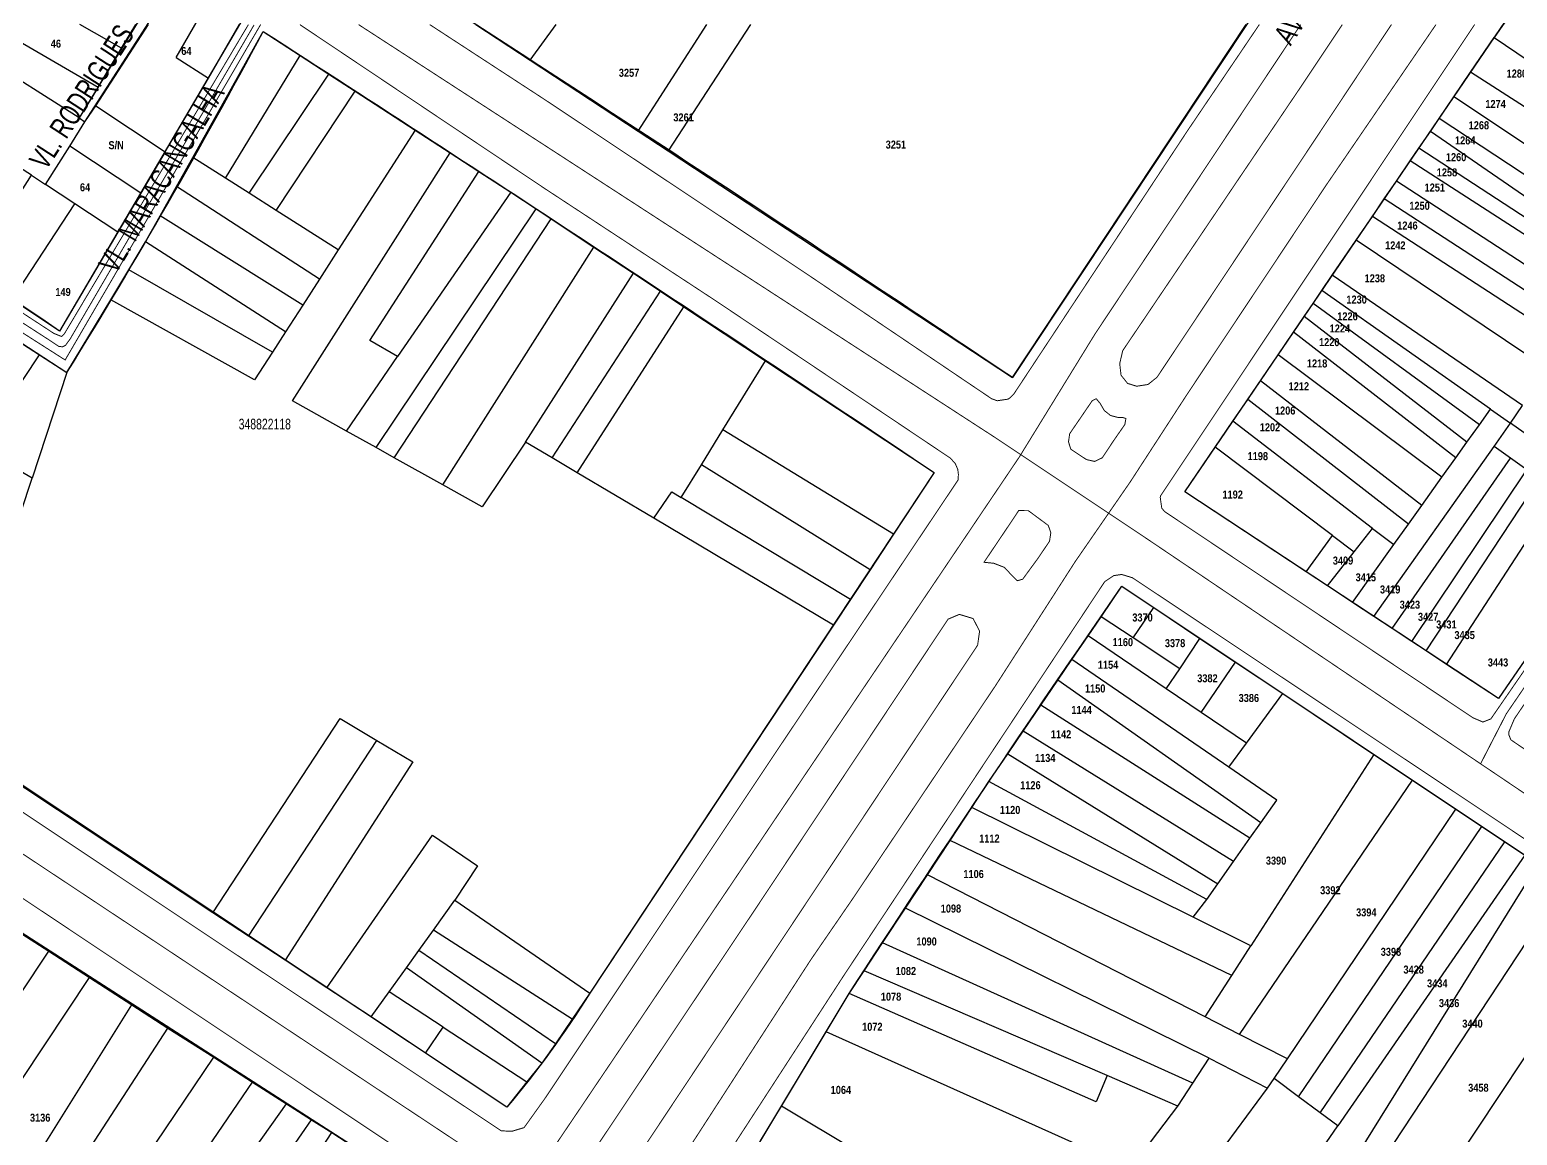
# Model space of a CAD drawing. Extents: x 203136 to 205923, y 4839890 to 4842982.
# Drawn here: x 204720.6 to 204999.4, y 4840841.2 to 4841048.4 of the extents above; entities that cross this region are included whole.
import ezdxf
from ezdxf.enums import TextEntityAlignment as Align

# ---------------------------------------------------------------- set-up
doc = ezdxf.new("R2010")
doc.units = 0
doc.header["$LTSCALE"] = 1.5
doc.header["$MEASUREMENT"] = 0
for name, color, linetype in [('CD_MALHA_LOTES', 40, 'CONTINUOUS'), ('CD_TXT_QUADRA', 7, 'CONTINUOUS'), ('RU-QUADRAS', 210, 'CONTINUOUS'), ('SV-EIXO-RUA-PAV', 20, 'CONTINUOUS'), ('SV-RUA-PAVIM-S-GUIA-C-GUIA', 7, 'CONTINUOUS'), ('SV-TXT-RUA-N-PAV-S-GUIA-C-GUIA', 7, 'CONTINUOUS'), ('SV-TXT-RUA-PAV-S-GUIA-C-GUIA', 7, 'CONTINUOUS'), ('Th_NmrPort', 1, 'CONTINUOUS')]:
    doc.layers.add(name, color=color, linetype=linetype)
doc.styles.add('3488-42-2D_TXTB$0$ARIAL', font='ARIAL.TTF')
doc.styles.add('ARIAL', font='ARIAL.TTF')
doc.styles.get("Standard").update_dxf_attribs({"font": 'swisscbo.ttf'})

msp = doc.modelspace()

# ---------------------------------------------------------------- linework, layer by layer
at = {"layer": 'CD_MALHA_LOTES', "linetype": 'Continuous'}
for p, q in [((204999.06, 4841052.67), (204995.06, 4841046.92)), ((204748.017956, 4841043.17358), (204754.082726, 4841039.317368))]:
    msp.add_line(p, q, dxfattribs=at)
at = {"layer": 'CD_MALHA_LOTES', "linetype": 'Continuous', "flags": 128}
for points in [[(204748.017956, 4841043.17358), (204755.470561, 4841056.115539)], [(204737.76, 4841044.9), (204729.95, 4841049.37)], [(204715.02, 4841048.28), (204733.4, 4841037.59)], [(204732.94, 4841034.13), (204742.81, 4841049.35)], [(204737.76, 4841044.9), (204740.47, 4841049.35)], [(204751.12, 4841024.46), (204764.31, 4841048.08)], [(204754.09, 4841039.33), (204759.86, 4841049.35)], [(204764.31, 4841048.08), (204771.26, 4841043.56)], [(204804.15, 4841049.35), (204814.37, 4841042.67)], [(204814.37, 4841042.67), (204819.23, 4841049.35)], [(204834.58, 4841029.38), (204847.47, 4841049.34)], [(204855.64, 4841049.34), (204840.23, 4841025.66)], [(204840.23, 4841025.66), (204904.73, 4840983.21), (204948.54, 4841049.34)], [(204990.61, 4841040.4), (204995.06, 4841046.92)], [(204995.06, 4841046.92), (205031.33, 4841022.39)], [(204733.4, 4841037.59), (204737.76, 4841044.9)], [(204729.8, 4841031.89), (204711.47, 4841043.51)], [(204757.26, 4841020.56), (204771.26, 4841043.56)], [(204771.26, 4841043.56), (204776.65, 4841040.06)], [(204814.37, 4841042.67), (204834.58, 4841029.38)], [(204745.96, 4841025.53), (204754.09, 4841039.33)], [(204761.66, 4841017.76), (204776.65, 4841040.06)], [(204776.65, 4841040.06), (204781.55, 4841036.88)], [(204987.48, 4841035.8), (204990.61, 4841040.4)], [(205028.63, 4841016.03), (204990.61, 4841040.4)], [(204733.4, 4841037.59), (204729.8, 4841031.89)], [(204766.77, 4841014.5), (204781.55, 4841036.88)], [(204781.55, 4841036.88), (204792.8, 4841029.57)], [(204984.72, 4841031.75), (204987.48, 4841035.8)], [(205025.1, 4841010.79), (204987.48, 4841035.8)], [(204730.91, 4841031.1), (204732.94, 4841034.13)], [(204732.94, 4841034.13), (204745.96, 4841025.53)], [(204728.05, 4841026.58), (204730.91, 4841031.1)], [(204729.8, 4841031.89), (204730.91, 4841031.1)], [(204983.08, 4841029.34), (204984.72, 4841031.75)], [(205021.14, 4841007.75), (204984.72, 4841031.75)], [(204792.8, 4841029.57), (204778.37, 4841007.12)], [(204792.8, 4841029.57), (204799.39, 4841025.29)], [(204834.58, 4841029.38), (204840.23, 4841025.66)], [(204980.94, 4841026.21), (204983.08, 4841029.34)], [(205018.95, 4841004.62), (204983.08, 4841029.34)], [(204720.88, 4841021.14), (204711.85, 4841026.89)], [(204723.52, 4841019.39), (204728.05, 4841026.58)], [(204741.39, 4841017.76), (204728.05, 4841026.58)], [(204745.96, 4841025.53), (204741.39, 4841017.76)], [(204748.08, 4841019.03), (204751.12, 4841024.46)], [(204757.26, 4841020.56), (204751.12, 4841024.46)], [(204769.78, 4840978.82), (204799.39, 4841025.29)], [(204799.39, 4841025.29), (204804.72, 4841021.83)], [(204979.3, 4841023.8), (204980.94, 4841026.21)], [(205017.4, 4841002.39), (204980.94, 4841026.21)], [(204784.3, 4840990.12), (204804.72, 4841021.83)], [(204804.72, 4841021.83), (204810.71, 4841017.94)], [(204976.71, 4841020), (204979.3, 4841023.8)], [(205015.87, 4841000.19), (204979.3, 4841023.8)], [(204709.41, 4841003.08), (204720.88, 4841021.14)], [(204720.88, 4841021.14), (204723.52, 4841019.39)], [(204729.01, 4841015.75), (204723.52, 4841019.39)], [(204745.01, 4841013.53), (204748.08, 4841019.03)], [(204774.86, 4841001.67), (204748.08, 4841019.03)], [(204761.66, 4841017.76), (204757.26, 4841020.56)], [(204974.44, 4841016.67), (204976.71, 4841020)], [(205013.17, 4840996.32), (204976.71, 4841020)], [(204741.39, 4841017.76), (204737.06, 4841010.42)], [(204766.77, 4841014.5), (204761.66, 4841017.76)], [(204810.71, 4841017.94), (204789.52, 4840987.14)], [(204810.71, 4841017.94), (204815.48, 4841014.84)], [(204972.21, 4841013.4), (204974.44, 4841016.67)], [(205010.86, 4840993.01), (204974.44, 4841016.67)], [(204717.24, 4840997.86), (204729.01, 4841015.75)], [(204737.06, 4841010.42), (204729.01, 4841015.75)], [(204742.27, 4841008.63), (204745.01, 4841013.53)], [(204771.73, 4840996.8), (204745.01, 4841013.53)], [(204778.37, 4841007.12), (204766.77, 4841014.5)], [(204785.5, 4840970.07), (204815.48, 4841014.84)], [(204815.48, 4841014.84), (204818.32, 4841012.96)], [(204969.19, 4841008.97), (204972.21, 4841013.4)], [(205008.6, 4840989.76), (204972.21, 4841013.4)], [(204737.06, 4841010.42), (204726.17, 4840991.91)], [(204788.87, 4840968.19), (204818.32, 4841012.96)], [(204818.32, 4841012.96), (204826.31, 4841007.66)], [(204739.16, 4841003.41), (204742.27, 4841008.63)], [(204768.49, 4840991.76), (204742.27, 4841008.63)], [(204798, 4840963.11), (204826.31, 4841007.66)], [(204826.31, 4841007.66), (204833.74, 4841002.74)], [(204964.69, 4841002.37), (204969.19, 4841008.97)], [(205005.14, 4840984.79), (204969.19, 4841008.97)], [(204778.37, 4841007.12), (204774.86, 4841001.67)], [(204735.76, 4840997.77), (204739.16, 4841003.41)], [(204766.05, 4840987.96), (204739.16, 4841003.41)], [(204813.5, 4840971.11), (204833.74, 4841002.74)], [(204833.74, 4841002.74), (204838.79, 4840999.39)], [(204962.76, 4840999.53), (204964.69, 4841002.37)], [(205000.37, 4840977.95), (204964.69, 4841002.37)], [(204774.86, 4841001.67), (204771.73, 4840996.8)], [(204818.45, 4840968.17), (204838.79, 4840999.39)], [(204838.79, 4840999.39), (204843.17, 4840996.49)], [(204961.1, 4840997.1), (204962.76, 4840999.53)], [(204994.36, 4840977.31), (204962.76, 4840999.53)], [(204726.17, 4840991.91), (204717.24, 4840997.86)], [(204727.54, 4840984.15), (204735.76, 4840997.77)], [(204762.71, 4840982.76), (204735.76, 4840997.77)], [(204771.73, 4840996.8), (204768.49, 4840991.76)], [(204823.15, 4840965.38), (204843.17, 4840996.49)], [(204843.17, 4840996.49), (204858.46, 4840986.36)], [(204959.43, 4840994.65), (204961.1, 4840997.1)], [(204992.26, 4840974.37), (204961.1, 4840997.1)], [(204957.44, 4840991.73), (204959.43, 4840994.65)], [(204989.91, 4840971.08), (204959.43, 4840994.65)], [(204768.49, 4840991.76), (204766.05, 4840987.96)], [(204954.53, 4840987.46), (204957.44, 4840991.73)], [(204987.86, 4840968.19), (204957.44, 4840991.73)], [(204717.26, 4840990.8), (204722.41, 4840987.47)], [(204789.52, 4840987.14), (204784.3, 4840990.12)], [(204710.98, 4840970.28), (204722.41, 4840987.47)], [(204722.41, 4840987.47), (204727.54, 4840984.15)], [(204766.05, 4840987.96), (204762.71, 4840982.76)], [(204779.92, 4840973.18), (204789.52, 4840987.14)], [(204850.48, 4840973.4), (204858.46, 4840986.36)], [(204858.46, 4840986.36), (204890.05, 4840965.42)], [(204951.22, 4840982.6), (204954.53, 4840987.46)], [(204985.25, 4840964.54), (204954.53, 4840987.46)], [(204727.54, 4840984.15), (204720.99, 4840964.38)], [(204948.85, 4840979.12), (204951.22, 4840982.6)], [(204981.46, 4840959.23), (204951.22, 4840982.6)], [(204779.92, 4840973.18), (204769.78, 4840978.82)], [(204946.07, 4840975.05), (204948.85, 4840979.12)], [(204978.98, 4840955.75), (204948.85, 4840979.12)], [(204992.26, 4840974.37), (204994.36, 4840977.31)], [(204994.36, 4840977.31), (204998.1, 4840974.69)], [(204998.1, 4840974.69), (205000.37, 4840977.95)], [(204942.76, 4840970.19), (204946.07, 4840975.05)], [(204972.24, 4840954.91), (204946.07, 4840975.05)], [(204989.91, 4840971.08), (204992.26, 4840974.37)], [(204995.03, 4840970.29), (204998.1, 4840974.69)], [(205020.44, 4840958.86), (204998.1, 4840974.69)], [(204785.5, 4840970.07), (204779.92, 4840973.18)], [(204846.46, 4840966.87), (204850.48, 4840973.4)], [(204882.46, 4840953.89), (204850.48, 4840973.4)], [(204788.87, 4840968.19), (204785.5, 4840970.07)], [(204813.5, 4840971.11), (204805.36, 4840959.01)], [(204818.45, 4840968.17), (204813.5, 4840971.11)], [(204937.03, 4840961.79), (204942.76, 4840970.19)], [(204964.74, 4840953.58), (204942.76, 4840970.19)], [(204972.51, 4840938.43), (204995.03, 4840970.29)], [(204987.86, 4840968.19), (204989.91, 4840971.08)], [(204998.08, 4840968.13), (204995.03, 4840970.29)], [(204720.99, 4840964.38), (204717.27, 4840966.57)], [(204798, 4840963.11), (204788.87, 4840968.19)], [(204823.15, 4840965.38), (204818.45, 4840968.17)], [(204842.67, 4840960.73), (204846.46, 4840966.87)], [(204878.05, 4840947.18), (204846.46, 4840966.87)], [(204975.89, 4840936.2), (204998.08, 4840968.13)], [(204979.63, 4840933.74), (205001.18, 4840965.93)], [(204985.25, 4840964.54), (204987.86, 4840968.19)], [(205001.18, 4840965.93), (204998.08, 4840968.13)], [(204710.21, 4840931.84), (204720.99, 4840964.38)], [(204805.36, 4840959.01), (204798, 4840963.11)], [(204837.52, 4840956.84), (204823.15, 4840965.38)], [(204890.05, 4840965.42), (204882.46, 4840953.89)], [(204981.46, 4840959.23), (204985.25, 4840964.54)], [(204982.28, 4840932), (205003.55, 4840964.25)], [(204837.52, 4840956.84), (204840.92, 4840961.78)], [(204840.92, 4840961.78), (204842.67, 4840960.73)], [(204874.39, 4840941.62), (204842.67, 4840960.73)], [(204959.82, 4840946.79), (204937.03, 4840961.79)], [(204986.12, 4840929.47), (205007.09, 4840961.73)], [(204978.98, 4840955.75), (204981.46, 4840959.23)], [(204871.22, 4840936.8), (204837.52, 4840956.84)], [(204968.78, 4840950.53), (204972.24, 4840954.91)], [(204972.24, 4840954.91), (204976.25, 4840951.92)], [(204976.25, 4840951.92), (204978.98, 4840955.75)], [(204882.46, 4840953.89), (204878.05, 4840947.18)], [(204959.82, 4840946.79), (204964.74, 4840953.58)], [(204964.74, 4840953.58), (204968.78, 4840950.53)], [(204968.51, 4840941.07), (204976.25, 4840951.92)], [(205017.39, 4840954.42), (204995.84, 4840923.07)], [(204963.77, 4840944.19), (204968.78, 4840950.53)], [(204878.05, 4840947.18), (204874.39, 4840941.62)], [(204963.77, 4840944.19), (204959.82, 4840946.79)], [(204921.36, 4840938.39), (204925.24, 4840944.1)], [(204925.24, 4840944.1), (204931.24, 4840940.1)], [(204968.51, 4840941.07), (204963.77, 4840944.19)], [(204874.39, 4840941.62), (204871.22, 4840936.8)], [(204972.51, 4840938.43), (204968.51, 4840941.07)], [(204918.91, 4840934.79), (204921.36, 4840938.39)], [(204927.36, 4840934.41), (204921.36, 4840938.39)], [(204927.36, 4840934.41), (204931.24, 4840940.1)], [(204931.24, 4840940.1), (204939.89, 4840934.33)], [(204975.89, 4840936.2), (204972.51, 4840938.43)], [(204871.22, 4840936.8), (204825.53, 4840867.87)], [(204979.63, 4840933.74), (204975.89, 4840936.2)], [(204915.9, 4840930.39), (204918.91, 4840934.79)], [(204933.57, 4840924.86), (204918.91, 4840934.79)], [(204936.09, 4840928.64), (204927.36, 4840934.41)], [(204936.09, 4840928.64), (204939.89, 4840934.33)], [(204939.89, 4840934.33), (204946.53, 4840929.9)], [(204982.28, 4840932), (204979.63, 4840933.74)], [(204913.25, 4840926.5), (204915.9, 4840930.39)], [(204945.29, 4840910.2), (204915.9, 4840930.39)], [(204940.12, 4840920.42), (204946.53, 4840929.9)], [(204946.53, 4840929.9), (204955.42, 4840923.98)], [(204986.12, 4840929.47), (204982.28, 4840932)], [(204995.84, 4840923.07), (204986.12, 4840929.47)], [(204933.57, 4840924.86), (204936.09, 4840928.64)], [(204910.09, 4840921.85), (204913.25, 4840926.5)], [(204951.3, 4840899.79), (204913.25, 4840926.5)], [(204940.12, 4840920.42), (204933.57, 4840924.86)], [(204948.59, 4840914.68), (204955.42, 4840923.98)], [(204955.42, 4840923.98), (204972.48, 4840912.6)], [(204906.76, 4840916.97), (204910.09, 4840921.85)], [(204949.24, 4840896.87), (204910.09, 4840921.85)], [(204754.89, 4840882.92), (204778.76, 4840919.3)], [(204778.76, 4840919.3), (204785.61, 4840915.18)], [(204948.59, 4840914.68), (204940.12, 4840920.42)], [(204754.89, 4840882.92), (204702.36, 4840917.7)], [(204903.87, 4840912.73), (204906.76, 4840916.97)], [(204946.19, 4840892.53), (204906.76, 4840916.97)], [(204761.58, 4840878.53), (204785.61, 4840915.18)], [(204785.61, 4840915.18), (204792.34, 4840911.2)], [(204945.29, 4840910.2), (204948.59, 4840914.68)], [(204792.34, 4840911.2), (204768.43, 4840874.02)], [(204900.35, 4840907.53), (204903.87, 4840912.73)], [(204903.87, 4840912.73), (204943.24, 4840888.32)], [(204954.27, 4840904.03), (204945.29, 4840910.2)], [(204972.48, 4840912.6), (204949.44, 4840876.71)], [(204972.48, 4840912.6), (204979.71, 4840907.78)], [(204897.13, 4840902.66), (204900.35, 4840907.53)], [(204941.18, 4840885.4), (204900.35, 4840907.53)], [(204947.32, 4840860.11), (204979.71, 4840907.78)], [(204979.71, 4840907.78), (204987.84, 4840902.35)], [(204893.05, 4840896.47), (204897.13, 4840902.66)], [(204938.63, 4840882.07), (204897.13, 4840902.66)], [(204951.3, 4840899.79), (204954.27, 4840904.03)], [(204956.27, 4840855.53), (204987.84, 4840902.35)], [(204987.84, 4840902.35), (204992.72, 4840899.1)], [(204949.24, 4840896.87), (204951.3, 4840899.79)], [(204958.38, 4840848.45), (204992.72, 4840899.1)], [(204992.72, 4840899.1), (204997.05, 4840896.22)], [(204776.27, 4840868.87), (204796.06, 4840897.45)], [(204796.06, 4840897.45), (204804.48, 4840891.74)], [(204888.81, 4840890.04), (204893.05, 4840896.47)], [(204945.87, 4840871.15), (204893.05, 4840896.47)], [(204946.19, 4840892.53), (204949.24, 4840896.87)], [(204962.42, 4840845.43), (204997.05, 4840896.22)], [(204997.05, 4840896.22), (205000.81, 4840893.71)], [(205000.81, 4840893.71), (204965.71, 4840842.98)], [(204804.48, 4840891.74), (204800.25, 4840885.25)], [(204943.24, 4840888.32), (204946.19, 4840892.53)], [(204965.45, 4840831.11), (205003.29, 4840892.05)], [(204884.69, 4840883.8), (204888.81, 4840890.04)], [(204940.89, 4840863.4), (204888.81, 4840890.04)], [(204941.18, 4840885.4), (204943.24, 4840888.32)], [(204968.96, 4840828.68), (205008.45, 4840888.61)], [(204796.25, 4840879.67), (204800.25, 4840885.25)], [(204800.25, 4840885.25), (204825.53, 4840867.87)], [(204938.63, 4840882.07), (204941.18, 4840885.4)], [(204761.58, 4840878.53), (204754.89, 4840882.92)], [(204880.42, 4840877.31), (204884.69, 4840883.8)], [(204941.61, 4840855.67), (204884.69, 4840883.8)], [(204978.41, 4840822.13), (205018.22, 4840882.1)], [(204793.5, 4840875.84), (204796.25, 4840879.67)], [(204822.22, 4840862.98), (204796.25, 4840879.67)], [(204949.44, 4840876.71), (204938.63, 4840882.07)], [(204719.08, 4840878.99), (204724.12, 4840875.73)], [(204768.43, 4840874.02), (204761.58, 4840878.53)], [(204876.93, 4840872.03), (204880.42, 4840877.31)], [(204938.53, 4840850.96), (204880.42, 4840877.31)], [(204945.87, 4840871.15), (204949.44, 4840876.71)], [(204686.03, 4840818.46), (204724.12, 4840875.73)], [(204724.12, 4840875.73), (204731.75, 4840870.81)], [(204776.27, 4840868.87), (204768.43, 4840874.02)], [(204791.17, 4840872.59), (204793.5, 4840875.84)], [(204819.11, 4840858.39), (204793.5, 4840875.84)], [(204787.95, 4840868.11), (204791.17, 4840872.59)], [(204816.54, 4840854.73), (204791.17, 4840872.59)], [(204874.16, 4840867.81), (204876.93, 4840872.03)], [(204922.48, 4840852.4), (204876.93, 4840872.03)], [(204940.89, 4840863.4), (204945.87, 4840871.15)], [(204693.79, 4840813.63), (204731.75, 4840870.81)], [(204731.75, 4840870.81), (204739.7, 4840865.67)], [(204784.58, 4840863.4), (204776.27, 4840868.87)], [(204703.42, 4840807.68), (204739.7, 4840865.67)], [(204739.7, 4840865.67), (204746.46, 4840861.31)], [(204784.58, 4840863.4), (204787.95, 4840868.11)], [(204798.07, 4840861.5), (204787.95, 4840868.11)], [(204825.53, 4840867.87), (204822.22, 4840862.98)], [(204869.84, 4840860.63), (204874.16, 4840867.81)], [(204920.43, 4840847.47), (204874.16, 4840867.81)], [(204794.71, 4840856.64), (204784.58, 4840863.4)], [(204822.22, 4840862.98), (204819.11, 4840858.39)], [(204947.32, 4840860.11), (204940.89, 4840863.4)], [(204709.23, 4840804.02), (204746.46, 4840861.31)], [(204746.46, 4840861.31), (204755.04, 4840855.84)], [(204794.71, 4840856.64), (204798.07, 4840861.5)], [(204798.07, 4840861.5), (204813.76, 4840851.24)], [(204861.44, 4840846.67), (204869.84, 4840860.63)], [(204926.87, 4840834.99), (204869.84, 4840860.63)], [(204956.27, 4840855.53), (204947.32, 4840860.11)], [(204819.11, 4840858.39), (204816.54, 4840854.73)], [(204716.87, 4840799.26), (204755.04, 4840855.84)], [(204755.04, 4840855.84), (204762.3, 4840851.2)], [(204809.96, 4840846.47), (204794.71, 4840856.64)], [(204816.54, 4840854.73), (204813.76, 4840851.24)], [(204938.53, 4840850.96), (204941.61, 4840855.67)], [(204941.61, 4840855.67), (204952.57, 4840850.05)], [(204953.79, 4840851.87), (204956.27, 4840855.53)], [(204922.48, 4840852.4), (204920.43, 4840847.47)], [(204935.77, 4840846.67), (204922.48, 4840852.4)], [(204952.57, 4840850.05), (204953.79, 4840851.87)], [(204958.38, 4840848.45), (204953.79, 4840851.87)], [(204734.32, 4840810.17), (204762.3, 4840851.2)], [(204762.3, 4840851.2), (204768.71, 4840847.12)], [(204813.76, 4840851.24), (204809.96, 4840846.47)], [(204935.77, 4840846.67), (204938.53, 4840850.96)], [(204940.91, 4840834.34), (204952.57, 4840850.05)], [(204755.68, 4840828.84), (204768.71, 4840847.12)], [(204768.71, 4840847.12), (204773.38, 4840844.14)], [(204857.53, 4840840.17), (204861.44, 4840846.67)], [(204890.42, 4840829.31), (204861.44, 4840846.67)], [(204926.87, 4840834.99), (204935.77, 4840846.67)], [(204962.42, 4840845.43), (204958.38, 4840848.45)], [(204760.7, 4840825.77), (204773.38, 4840844.14)], [(204773.38, 4840844.14), (204777.18, 4840841.72)], [(204965.71, 4840842.98), (204962.42, 4840845.43)], [(204765.04, 4840823.13), (204777.18, 4840841.72)], [(204777.18, 4840841.72), (204781.29, 4840839.09)], [(204960.08, 4840834.83), (204965.71, 4840842.98)]]:
    msp.add_lwpolyline(points, dxfattribs=at)
at = {"layer": 'RU-QUADRAS', "color": 6, "linetype": 'Continuous'}
for points in [[(204645.07, 4841155.79), (204722.8, 4841272.71), (204725.16, 4841273.53), (204983.22, 4841101.5), (204904.73, 4840983.21, 0.0055595323), (204769.2, 4841071.78)], [(204594.76, 4841078.9), (204632.64, 4841137.33), (204747.71, 4841061.09), (204729.8, 4841031.89), (204730.91, 4841031.1), (204749.44, 4841059.95), (204761.55, 4841052.25), (204726.17, 4840991.91, 0.007509289), (204638.62, 4841049.35), (204636.83, 4841051.04)], [(204553.38, 4841016.86, -0.0218087551), (204592.34, 4841073.07), (204635.51, 4841044.71), (204634.27, 4841042.8, -0.0095003634), (204727.54, 4840984.15, 0.0160992735), (204764.31, 4841048.08, -0.0045904406), (204890.05, 4840965.42), (204825.53, 4840867.87, -0.0363397945), (204809.96, 4840846.47)], [(204499.58, 4840936.02), (204539.68, 4840995.06), (204609.72, 4840947.21), (204610.46, 4840948.32), (204619.84, 4840941.87), (204620.81, 4840943.27), (204639.11, 4840930.64), (204796.97, 4840829.09), (204797.63, 4840827.09, -0.007112265), (204719.95, 4840708.92, -0.0075184518), (204630.92, 4840767.76), (204643.06, 4840785.84), (204639.26, 4840788.31), (204628.03, 4840769.71), (204606.45, 4840784.22), (204646.17, 4840843.28), (204572.55, 4840887.18)], [(204846.85, 4840822.41), (204874.16, 4840867.81, -0.0073323532), (204925.24, 4840944.1), (205055.11, 4840857.5, 0.0077594274), (204975.07, 4840735.63, 0.0103400518)]]:
    msp.add_lwpolyline(points, format="xyb", close=True, dxfattribs=at)
msp.add_lwpolyline([(204937.03, 4840961.79), (205016.55, 4841078.45), (205037.19, 4841064.7), (205035.89, 4841062.71), (205052.23, 4841051.69), (205054.95, 4841055.71), (205076.91, 4841041.06), (204995.84, 4840923.07)], close=True, dxfattribs=at)
at = {"layer": 'SV-EIXO-RUA-PAV', "const_width": 0.18}
for points in [[(204636.809832, 4840564.271399), (204686.301201, 4840639.063556), (204739.003932, 4840716.406526), (204814.177061, 4840832.105002), (204906.00999, 4840968.284515), (204920.24532, 4840991.410945), (204958.77, 4841049.34)], [(204762.620782, 4841049.301881), (204754.223475, 4841034.911475), (204740.477675, 4841011.583686), (204728.177884, 4840990.503308), (204727.271951, 4840989.248939), (204726.714453, 4840988.97019), (204726.017581, 4840989.039877), (204724.345089, 4840990.154872), (204680.198249, 4841018.656936), (204667.271274, 4841026.845182), (204636.845793, 4841046.484732)], [(204984.12, 4841049.34), (204963.553593, 4841019.267485), (204937.390941, 4840979.92718), (204926.833406, 4840963.667034), (204916.507058, 4840948.716948), (204901.556971, 4840925.444133), (204874.73929, 4840885.448798), (204866.955998, 4840874.12064), (204838.597071, 4840830.272191), (204822.722237, 4840807.461749), (204785.963519, 4840751.668643), (204779.798535, 4840741.958793), (204759.299963, 4840711.442122), (204746.969995, 4840692.407734), (204734.100591, 4840672.756847), (204708.515907, 4840635.612818), (204692.872259, 4840611.338193), (204661.276716, 4840563.790753), (204655.111732, 4840553.464405), (204636.869633, 4840527.157032)], [(205546.167555, 4840539.8707), (205515.88897, 4840558.876335), (205496.610849, 4840570.783379), (205487.852371, 4840576.846941), (205483.809996, 4840584.594826), (205425.757006, 4840623.109672), (205267.742374, 4840727.015517), (205209.564034, 4840766.713678), (205194.506111, 4840775.611542), (205064.118185, 4840862.536826), (204928.596875, 4840953.911043), (204901.903284, 4840971.70677), (204782.19, 4841049.35)], [(205082.03392, 4841043.503599), (205078.769438, 4841038.87555), (205057.665181, 4841008.302716), (205045.396039, 4840990.899205), (205043.929077, 4840988.765442), (205019.324113, 4840952.424778), (204997.319675, 4840920.218281), (204992.485874, 4840910.834369)], [(204636.854199, 4840946.411436), (204665.893304, 4840927.395318), (204676.799606, 4840922.081992), (204813.691633, 4840831.357884)]]:
    msp.add_lwpolyline(points, dxfattribs=at)
at = {"layer": 'SV-RUA-PAVIM-S-GUIA-C-GUIA', "linetype": 'Continuous', "const_width": 0.18}
for points in [[(204636.85, 4840956.55), (204691.93, 4840919.98), (204755.8, 4840877.39), (204808.94, 4840842.06), (204810.92, 4840841.97), (204813.22, 4840842.66), (204817.2, 4840848.23), (204860.37, 4840912.95), (204894.55, 4840964), (204894.62, 4840965.05), (204894.5, 4840966), (204894.03, 4840967.08), (204893.12, 4840968.1), (204849.12, 4840997.6), (204817.17, 4841018.57), (204771.18, 4841049.35)], [(204763.84, 4841049.35), (204727.2, 4840986.5), (204666.68, 4841025.12), (204636.86, 4841043.7)], [(204637.4, 4841049.36), (204681.04, 4841020.26), (204725.1, 4840991.47), (204726.54, 4840990.9), (204727.08, 4840991.45), (204761.55, 4841049.35)], [(204795.53, 4841049.35), (204817.17, 4841035.24), (204865.53, 4841003.07), (204900.84, 4840979.24), (204901.89, 4840978.86), (204903.92, 4840979.16), (204904.35, 4840979.45), (204905.05, 4840980.19), (204937.62, 4841029.55), (204951.02, 4841049.35)], [(204975.78, 4841049.35), (204931.85, 4840983.27), (204930.16, 4840981.91), (204928.03, 4840981.58), (204926.33, 4840982.11), (204925.1, 4840983.65), (204924.85, 4840985.82), (204925.42, 4840988.26), (204958.71, 4841037.55), (204966.57, 4841049.34)], [(204991.37, 4841049.35), (204932.51, 4840961.05), (204932.45, 4840960.74), (204932.73, 4840958.74), (204933.26, 4840958.1), (204991.07, 4840919.45), (204992.93, 4840918.66), (204994.41, 4840919.24), (205018.22, 4840953.75), (205056.15, 4841009.19), (205077.89, 4841040.2), (205078.38, 4841041.57), (205077.87, 4841042.77), (205068.53, 4841049.34)], [(205045.67, 4840988.46), (204998.83, 4840919.27), (204997.81, 4840916.88), (204997.81, 4840916.2), (204998.16, 4840915.33), (204999.9, 4840914.14), (205063.6, 4840871.34)], [(204873.36, 4840871.5), (204922.04, 4840944.96), (204923.75, 4840946.1), (204925.23, 4840946.31), (204927.25, 4840945.69), (204990.14, 4840903.83), (205055.84, 4840860.02)], [(204636.85, 4840552.42), (204660.68, 4840588.51), (204688.53, 4840630.14), (204717.92, 4840674.57), (204758.5, 4840735.54), (204792.09, 4840786.26), (204817.2, 4840824.71), (204856.45, 4840883.45), (204892.69, 4840937.94), (204894.8, 4840938.83), (204897.37, 4840938.05), (204898.59, 4840935.7), (204898.22, 4840933.06), (204868.9, 4840888.96), (204817.2, 4840811.17), (204795.91, 4840779.12), (204754.96, 4840716.82), (204704.56, 4840641.16), (204655.03, 4840566.33), (204636.85, 4840538.94)], [(204636.85, 4840935.57), (204670.52, 4840913.09), (204672.85, 4840916.43), (204723.41, 4840882.85), (204801.59, 4840830.72), (204801.58, 4840830.72), (204801.57, 4840830.72), (204802.87, 4840829.52), (204803.48, 4840827.99), (204803.23, 4840826.12), (204795.14, 4840814.32), (204780.31, 4840791.91), (204723.71, 4840706.76), (204722.36, 4840705.5), (204720.66, 4840705.17), (204718.23, 4840705.31), (204716.24, 4840706.11), (204662.72, 4840741.49), (204636.85, 4840758.49)]]:
    msp.add_lwpolyline(points, dxfattribs=at)
at = {"layer": 'SV-RUA-PAVIM-S-GUIA-C-GUIA', "linetype": 'Continuous', "const_width": 0.18, "flags": 128}
for points in [[(204923.68, 4840971.34), (204921.59, 4840968.18), (204920.16, 4840967.49), (204918.61, 4840967.84), (204915.7, 4840969.77), (204915.25, 4840971.15), (204915.48, 4840972.69), (204919.71, 4840978.88), (204920.45, 4840979.24), (204921.19, 4840978.36), (204921.96, 4840977.03), (204923.13, 4840976.1), (204924.56, 4840975.72), (204925.5, 4840975.7), (204926.01, 4840975.52), (204925.81, 4840974.4)], [(204909.52, 4840949.32), (204911.7, 4840952.54), (204911.94, 4840954.14), (204911.46, 4840955.5), (204907.74, 4840958.26), (204905.91, 4840958.28), (204905.02, 4840956.92), (204899.42, 4840948.59), (204901.24, 4840948.41), (204903.24, 4840947.64), (204904.67, 4840946.1), (204905.63, 4840945.14), (204906.66, 4840945.41)]]:
    msp.add_lwpolyline(points, close=True, dxfattribs=at)
at = {"layer": 'SV-RUA-PAVIM-S-GUIA-C-GUIA', "const_width": 0.18}
msp.add_lwpolyline([(204843.892235, 4840826.108855), (204873.36, 4840871.5)], dxfattribs=at)

# ---------------------------------------------------------------- texts
at = {"layer": 'CD_TXT_QUADRA', "linetype": 'Continuous', "style": 'ARIAL', "width": 0.7}
msp.add_text('348822118', height=2, dxfattribs=at).set_placement((204759.724476, 4840973.493821))
at = {"layer": 'SV-TXT-RUA-N-PAV-S-GUIA-C-GUIA', "style": '3488-42-2D_TXTB$0$ARIAL', "width": 0.7}
msp.add_text('VL. RODRIGUES', height=4, rotation=57, dxfattribs=at).set_placement((204723.613606, 4841021.876833))
at = {"layer": 'SV-TXT-RUA-PAV-S-GUIA-C-GUIA', "width": 0.7}
for s, rotation, style, p in [('AVENIDA', 57, 'ARIAL', (204956.886666, 4841045.24659)), ('VL. MARACANGALHA', 59, '3488-42-2D_TXTB$0$ARIAL', (204736.707732, 4841002.470508))]:
    msp.add_text(s, height=4, rotation=rotation, dxfattribs=dict(at, style=style)).set_placement(p)
at = {"layer": 'Th_NmrPort', "color": 1}
for s, p in [('46', (204724.509054, 4841045.768711)), ('64', (204748.962579, 4841044.398797)), ('3257', (204830.976432, 4841040.314482)), ('1280', (204997.374422, 4841040.171914)), ('3261', (204841.196432, 4841031.964482)), ('1274', (204993.384422, 4841034.471914)), ('1268', (204990.254422, 4841030.481914)), ('S/N', (204735.31919, 4841026.751565)), ('3251', (204880.988554, 4841026.857271)), ('1264', (204987.694422, 4841027.641914)), ('1260', (204985.984422, 4841024.501914)), ('1258', (204984.274422, 4841021.651914)), ('64', (204729.97919, 4841018.861565)), ('1251', (204981.994422, 4841018.811914)), ('1250', (204979.144422, 4841015.391914)), ('1246', (204976.864422, 4841011.691914)), ('1242', (204974.594422, 4841007.981914)), ('1238', (204970.75531, 4841001.80078)), ('149', (204725.366432, 4840999.234482)), ('1230', (204967.34531, 4840997.82078)), ('1226', (204965.63531, 4840994.68078)), ('1224', (204964.20531, 4840992.40078)), ('1220', (204962.21531, 4840989.84078)), ('1218', (204959.93531, 4840985.85078)), ('1212', (204956.51531, 4840981.58078)), ('1206', (204953.95531, 4840977.02078)), ('1202', (204951.10531, 4840973.89078)), ('1198', (204948.82531, 4840968.48078)), ('1192', (204944.114422, 4840961.281914)), ('3409', (204964.796432, 4840948.914482)), ('3415', (204969.066432, 4840945.774482)), ('3419', (204973.626432, 4840943.504482)), ('3423', (204977.326432, 4840940.654482)), ('3370', (204927.214422, 4840938.251914)), ('3427', (204980.746432, 4840938.374482)), ('3431', (204984.166432, 4840936.944482)), ('3435', (204987.586432, 4840934.954482)), ('1160', (204923.524422, 4840933.631914)), ('3378', (204933.314422, 4840933.441914)), ('1154', (204920.754422, 4840929.381914)), ('3443', (204993.846432, 4840929.824482)), ('3382', (204939.383568, 4840926.855518)), ('1150', (204918.344422, 4840924.941914)), ('3386', (204947.143568, 4840923.165518)), ('1144', (204915.794482, 4840920.933568)), ('1142', (204911.943636, 4840916.365738)), ('1134', (204908.983636, 4840911.935738)), ('1126', (204906.205574, 4840906.82519)), ('1120', (204902.399054, 4840902.188711)), ('1112', (204898.519054, 4840896.828711)), ('3390', (204952.248086, 4840892.694422)), ('1106', (204895.559054, 4840890.178711)), ('3392', (204962.418086, 4840887.144422)), ('1098', (204891.309054, 4840883.708711)), ('3394', (204969.158086, 4840882.994422)), ('1090', (204886.743242, 4840877.539765)), ('3398', (204973.778086, 4840875.604422)), ('1082', (204882.863242, 4840871.999765)), ('3428', (204978.028086, 4840872.274422)), ('3434', (204982.458086, 4840869.694422)), ('1078', (204880.083242, 4840867.199765)), ('3436', (204984.678086, 4840865.994422)), ('3440', (204989.056432, 4840862.144482)), ('1072', (204876.573242, 4840861.559765)), ('1064', (204870.681875, 4840849.728409)), ('3458', (204990.166432, 4840850.134482)), ('3136', (204720.606432, 4840844.524482))]:
    msp.add_text(s, height=1.5, dxfattribs=at).set_placement(p, align=Align.MIDDLE_LEFT)

doc.saveas('drawing.dxf')
